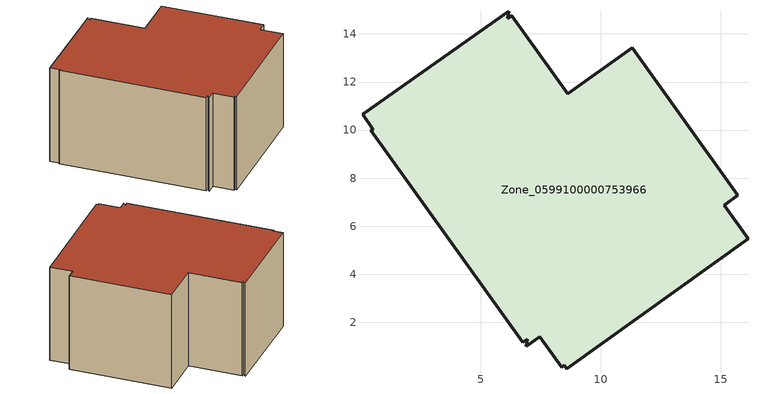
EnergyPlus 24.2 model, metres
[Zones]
Zone_0599100000753966
 floor ground (C_G): 8.58,0.07 8.48,0.21 8.38,0.14 7.47,1.41 6.9,1 6.95,1.3 6.75,1.16 0.43,9.99 0.54,10.02 0.09,10.66 6.17,14.94 6.12,14.64 6.3,14.77 8.63,11.51 11.31,13.43 15.71,7.28 15.14,6.88 16.13,5.49 z0
 wall outside (C_F): 6.12,14.64 6.17,14.94 0.09,10.66 0.54,10.02 0.43,9.99 6.75,1.16 6.95,1.3 6.9,1 7.47,1.41 8.38,0.14 8.48,0.21 8.58,0.07 16.13,5.49 15.14,6.88 15.71,7.28 11.31,13.43 8.63,11.51 6.3,14.77 6.12,14.64 z0:7.46
 roof outside (C_R): 8.48,0.21 8.58,0.07 16.13,5.49 15.14,6.88 15.71,7.28 11.31,13.43 8.63,11.51 6.3,14.77 6.12,14.64 6.17,14.94 0.09,10.66 0.54,10.02 0.43,9.99 6.75,1.16 6.95,1.3 6.9,1 7.47,1.41 8.38,0.14 z7.46
[BUILDING]
Pand.0599100000753966: North Axis=0; Terrain=City; Loads Convergence Tolerance Value=0.04; Temperature Convergence Tolerance Value=0.4; Solar Distribution=FullExterior; Maximum Number of Warmup Days=25; Minimum Number of Warmup Days=1
[Site:Location]
Rotterdam.The.Hague.AP_ZH_NLD Design_Conditions: Latitude=51.96; Longitude=4.45; Time Zone=1; Elevation=-4.5
[SITE:GROUNDTEMPERATURE:BUILDINGSURFACE]
18, 18, 18, 18, 18, 18, 18, 18, 18, 18, 18, 18
[MATERIAL] Thermal Absorptance=0.9; Solar Absorptance=0.7; Visible Absorptance=0.7
Name | Roughness | Thickness | Conductivity | Density | Specific Heat
G.D.2006-2014 | MediumSmooth | 0.15 | 0.06 | 540 | 1210
F.D.2006-2014 | Rough | 0.3 | 0.12 | 1920 | 840
R.D.2006-2014 | MediumRough | 0.2 | 0.08 | 1500 | 1000
[CONSTRUCTION]
C_G: G.D.2006-2014
C_F: F.D.2006-2014
C_R: R.D.2006-2014
[ZONE]
Zone_0599100000753966: Type=1; Multiplier=1; Ceiling Height=Autocalculate; Volume=Autocalculate; Floor Area=autocalculate; Part of Total Floor Area=Yes
[ZONEINFILTRATION:DESIGNFLOWRATE]
Infil_Zone_0599100000753966: Zone or ZoneList or Space or SpaceList=Zone_0599100000753966; Schedule=AlwaysOn; Design Flow Rate Calculation Method=Flow/Area; Flow Rate per Floor Area=0.0021; Constant Term Coefficient=1; Temperature Term Coefficient=0; Velocity Term Coefficient=0; Velocity Squared Term Coefficient=0
[HVACTEMPLATE:ZONE:IDEALLOADSAIRSYSTEM]
Zone_0599100000753966: Maximum Heating Supply Air Temperature=50; Minimum Cooling Supply Air Temperature=13; Maximum Heating Supply Air Humidity Ratio=0.0156; Minimum Cooling Supply Air Humidity Ratio=0.0077; Heating Limit=NoLimit; Cooling Limit=NoLimit; Dehumidification Control Type=ConstantSensibleHeatRatio; Cooling Sensible Heat Ratio=0.7; Dehumidification Setpoint=60; Humidification Control Type=None; Humidification Setpoint=30; Outdoor Air Method=None; Outdoor Air Flow Rate per Person=0.00944; Outdoor Air Flow Rate per Zone Floor Area=0; Outdoor Air Flow Rate per Zone=0; Demand Controlled Ventilation Type=None; Outdoor Air Economizer Type=NoEconomizer; Heat Recovery Type=None; Sensible Heat Recovery Effectiveness=0.7; Latent Heat Recovery Effectiveness=0.65
[ZONECONTROL:THERMOSTAT]
ThermostatControl_Zone_0599100000753966: Zone or ZoneList=Zone_0599100000753966; Control Type Schedule=DualSetpointControlType; Control 1=Thermostat_Zone_0599100000753966; Temperature Difference Between Cutout And Setpoint=0
[THERMOSTATSETPOINT:DUALSETPOINT]
Thermostat_Zone_0599100000753966: Heating Setpoint Temperature Schedule=HeatingSetpoint_Zone_0599100000753966; Cooling Setpoint Temperature Schedule=CoolingSetpoint_Zone_0599100000753966
[SCHEDULE:COMPACT]
HeatingSetpoint_Zone_0599100000753966: Through: 12/31, For: AllDays, Until: 24:00, 21
CoolingSetpoint_Zone_0599100000753966: Through: 12/31, For: AllDays, Until: 24:00, 24
DualSetpointControlType: Through: 12/31, For: AllDays, Until: 24:00, 4
AlwaysOn: Through: 12/31, For: AllDays, Until: 24:00, 1
